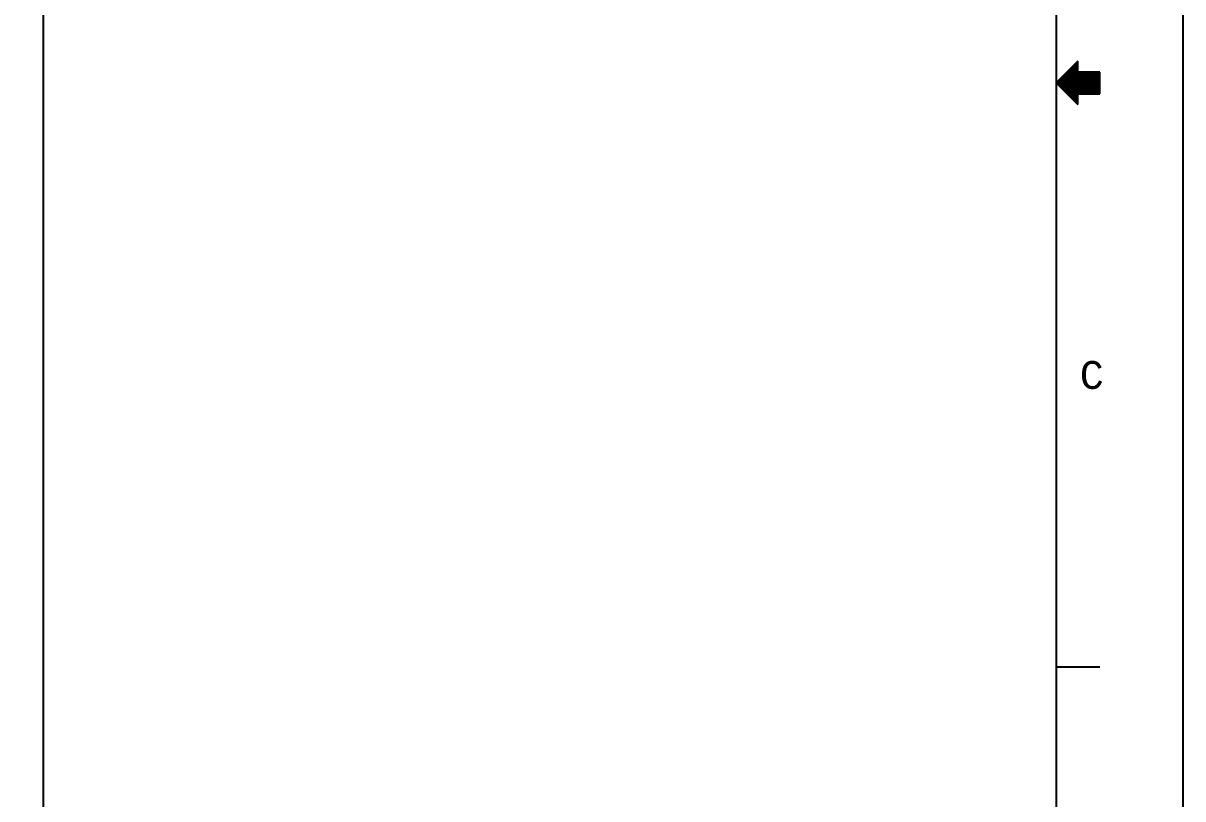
# Model space of a CAD drawing. Header units: feet. Extents: x 1 to 168002, y -59383 to 29717.
# Drawn here: x 32840 to 42001, y -50191 to -44062 of the extents above; entities that cross this region are included whole.
import ezdxf
from ezdxf.enums import TextEntityAlignment as Align

# ---------------------------------------------------------------- set-up
doc = ezdxf.new("R2010")
doc.units = ezdxf.units.FT
doc.header["$LTSCALE"] = 50
doc.header["$MEASUREMENT"] = 0
doc.linetypes.add('CONTINU', pattern=[0])
doc.layers.get('0').update_dxf_attribs({"linetype": 'CONTINUOUS'})
doc.layers.add('Border', color=7, linetype='CONTINUOUS', lineweight=0)
doc.styles.add('TB-1$0$MONOTXT', font='monotxt_.ttf')

# ---------------------------------------------------------------- blocks, each defined once
blk = doc.blocks.new('FORMAT')
at = {"layer": 'Border', "color": 0, "linetype": 'Continuous', "lineweight": 25}
for p, q in [((41000, 28700), (41000, 1000)), ((41171.3, 15021.3), (41000, 14850)), ((41171.3, 14937.6), (41087.6, 14937.6)), ((41171.3, 14947.3), (41097.4, 14947.3)), ((41171.3, 14957.1), (41107.1, 14957.1)), ((41171.3, 14966.9), (41116.9, 14966.9)), ((41171.3, 14976.7), (41126.7, 14976.7)), ((41171.3, 14986.5), (41136.5, 14986.5)), ((41171.3, 14996.3), (41146.3, 14996.3)), ((41171.3, 15006.1), (41156.1, 15006.1)), ((41171.3, 15015.9), (41165.9, 15015.9)), ((41171.3, 14935.7), (41171.3, 15021.3)), ((41343.5, 14935.7), (41171.3, 14935.7)), ((41343.5, 14764.4), (41343.5, 14935.7)), ((41000, 14850), (41171.3, 14678.7)), ((41343.5, 14849.5), (41000.6, 14849.5)), ((41343.5, 14859.2), (41009.3, 14859.2)), ((41343.5, 14869), (41019.1, 14869)), ((41343.5, 14878.8), (41028.8, 14878.8)), ((41343.5, 14888.6), (41038.6, 14888.6)), ((41343.5, 14898.4), (41048.4, 14898.4)), ((41343.5, 14908.2), (41058.2, 14908.2)), ((41343.5, 14918), (41068, 14918)), ((41343.5, 14927.8), (41077.8, 14927.8)), ((41343.5, 14839.7), (41010.4, 14839.7)), ((41343.5, 14829.9), (41020.2, 14829.9)), ((41343.5, 14820.1), (41029.9, 14820.1)), ((41343.5, 14810.3), (41039.7, 14810.3)), ((41343.5, 14800.5), (41049.5, 14800.5)), ((41343.5, 14790.7), (41059.3, 14790.7)), ((41343.5, 14780.9), (41069.1, 14780.9)), ((41343.5, 14771.2), (41078.9, 14771.2)), ((41171.3, 14761.4), (41088.7, 14761.4)), ((41171.3, 14751.6), (41098.5, 14751.6)), ((41171.3, 14678.7), (41171.3, 14764.4)), ((41171.3, 14764.4), (41343.5, 14764.4)), ((41171.3, 14741.8), (41108.2, 14741.8)), ((41171.3, 14732), (41118, 14732)), ((41171.3, 14722.2), (41127.8, 14722.2)), ((41171.3, 14712.4), (41137.6, 14712.4)), ((41171.3, 14702.6), (41147.4, 14702.6)), ((41171.3, 14692.9), (41157.2, 14692.9)), ((41171.3, 14683.1), (41167, 14683.1)), ((41343.5, 10233.3), (41000, 10233.3)), ((41343.5, 10233.3), (41000, 10233.3))]:
    blk.add_line(p, q, dxfattribs=at)
blk.add_lwpolyline([(0, 0), (0, 29700), (42000, 29700), (42000, 0)], close=True, dxfattribs=at)
at = {"layer": 'Border', "color": 0, "linetype": 'Continuous', "lineweight": 25, "style": 'TB-1$0$MONOTXT'}
blk.add_text('C', height=220.2, dxfattribs=at).set_placement((41185.7, 12541.7), align=Align.MIDDLE_LEFT)
blk = doc.blocks.new('TITLE')
at = {"xscale": 0.01, "yscale": 0.01, "zscale": 0.01}
blk.add_blockref('FORMAT', (0, 0), dxfattribs=at)

msp = doc.modelspace()

# ---------------------------------------------------------------- linework, layer by layer
at = {"color": 7, "linetype": 'CONTINU', "ltscale": 100}
msp.add_line((33001.4, -50343.9, 0.1), (33001.4, -30683.3, 0.1), dxfattribs=at)

# ---------------------------------------------------------------- block references
at = {"color": 7, "linetype": 'CONTINU', "ltscale": 100, "xscale": 100, "yscale": 100, "zscale": 100}
msp.add_blockref('TITLE', (1.4, -59383.3, 0.1), dxfattribs=at)

doc.saveas('drawing.dxf')
